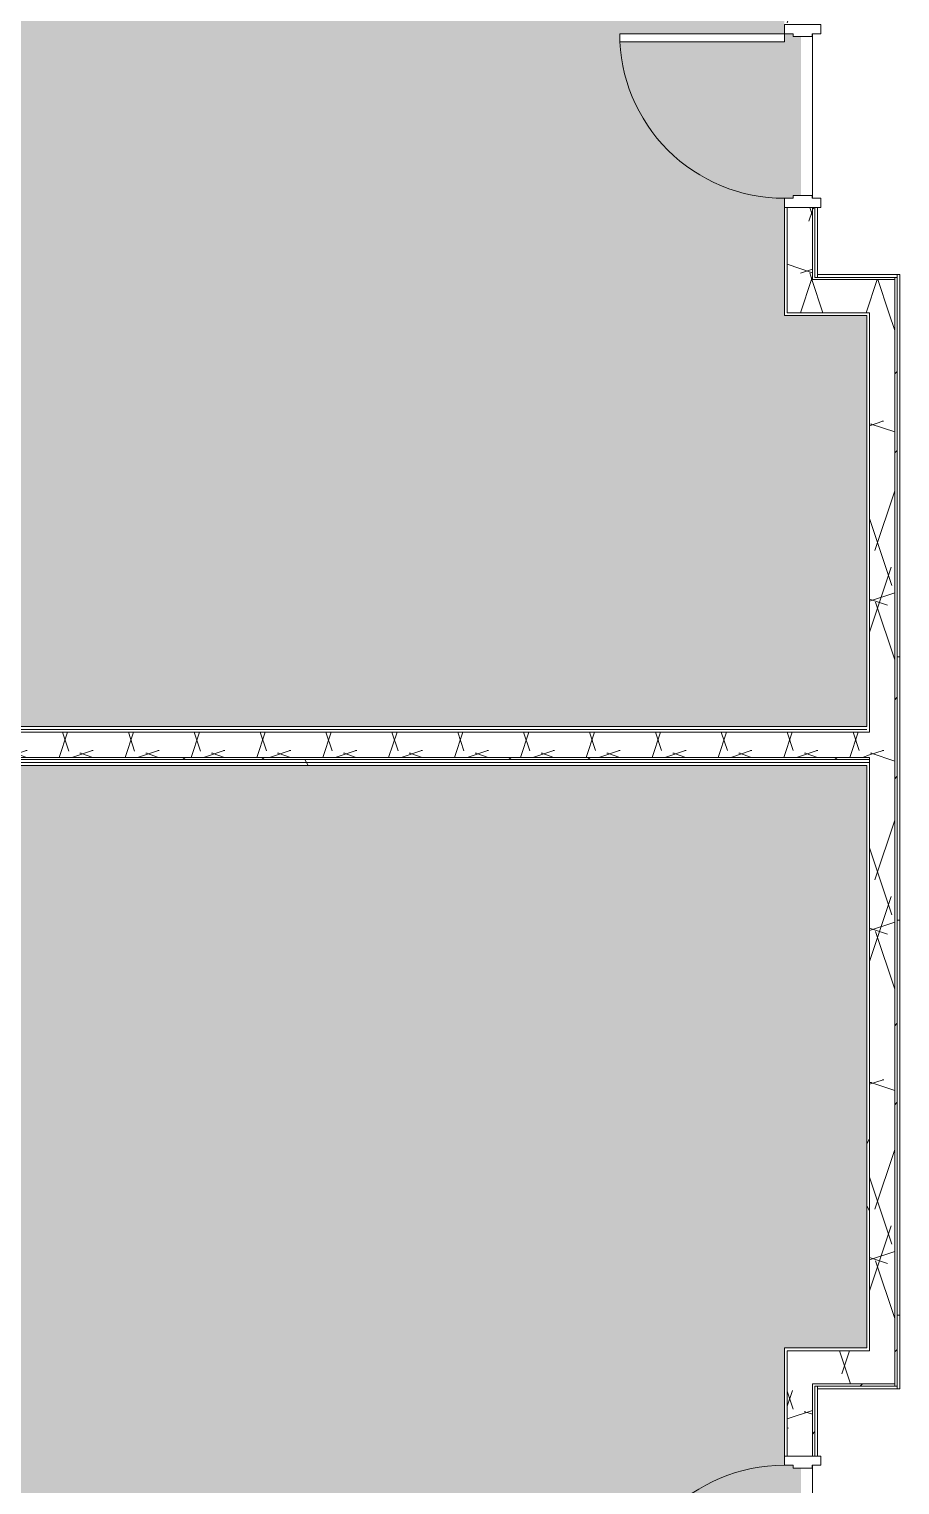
# Model space of a CAD drawing. Header units: inches. Extents: x -1558 to 1975, y 9767 to 12269.
# Drawn here: x 215.2 to 405.5, y 10388.6 to 10706.9 of the extents above; entities that cross this region are included whole.
import ezdxf

# ---------------------------------------------------------------- set-up
doc = ezdxf.new("R2010")
doc.units = ezdxf.units.IN
doc.header["$MEASUREMENT"] = 0
for name, color, linetype, lineweight in [('0-1', 7, 'Continuous', 5), ('A-AREA-PATT-5', 153, 'Continuous', 9), ('A-AREA-PATT-6', 233, 'Continuous', 9), ('A-DOOR', 31, 'Continuous', 9), ('A-DOOR-FRAM', 31, 'Continuous', 9), ('A-FLOR-1', 7, 'Continuous', 9), ('A-WALL', 113, 'Continuous', 9), ('A-WALL-PATT-5', 111, 'Continuous', 9), ('I-WALL', 2, 'Continuous', 9)]:
    doc.layers.add(name, color=color, linetype=linetype, lineweight=lineweight)
pattern_1 = [(0, (3885.564, 0), (115.2, 28.8), [4.752, -81.648, 4.752, -81.648, -460.8]), (0, (3885.564, 0), (115.2, 28.8), [-172.8, 4.752, -168.048, 4.752, -81.648, -201.6]), (0, (3885.564, 0), (115.2, 28.8), [-432, 4.752, -52.848, 4.752, -139.248]), (120, (3928.764, 14.4), (-82.54153, 85.36613), [4.752, -81.648, 4.752, -81.648, -460.8]), (120, (3928.764, 14.4), (-82.54153, 85.36613), [-172.8, 4.752, -168.048, 4.752, -81.648, -201.6]), (120, (3928.764, 14.4), (-82.54153, 85.36613), [-432, 4.752, -52.848, 4.752, -139.248]), (240, (3943.164, 72), (-32.65847, -114.16613), [4.752, -81.648, 4.752, -81.648, -460.8]), (240, (3943.164, 72), (-32.65847, -114.16613), [-172.8, 4.752, -168.048, 4.752, -81.648, -201.6]), (240, (3943.164, 72), (-32.65847, -114.16613), [-432, 4.752, -52.848, 4.752, -139.248])]
pattern_2 = [(161.57, (3887.364, 1.8), (-14.4010124, -0.0012439), [0, -102.456, 11.376, 0]), (18.43, (3883.764, 1.8), (-14.4010124, 0.0012439), [0, -102.456, 11.376, 0]), (108.43, (3887.364, 1.8), (7.1973965, -36.003153), [34.146, -79.686]), (71.57, (3883.764, 1.8), (7.1973965, 36.003153), [34.146, -79.686])]
pattern_3 = [(45, (3885.564, 0), (-35.63818, 35.63818), []), (45, (3885.564, 54), (-35.63818, 35.63818), [])]

# ---------------------------------------------------------------- blocks, each defined once
blk = doc.blocks.new('CTR - 1st Phase - Shell_rvt-1-KEY PLAN - 2ND FLOOR')
at = {"layer": 'A-FLOR-1'}
for p, q in [((-3499.17, 10669.94), (-3499.17, 10705.94)), ((-3499.17, 10705.94), (-3499.17, 10669.94)), ((-3499.17, 10356.9), (-3499.17, 10392.9)), ((-3499.17, 10392.9), (-3499.17, 10356.9))]:
    blk.add_line(p, q, dxfattribs=at)
blk = doc.blocks.new('HOLLOW METAL - UNIT DOOR-2191978-KEY PLAN - 2ND FLOOR')
at = {"layer": 'A-DOOR'}
for p, q in [((18, 39.875), (16.25, 39.875)), ((16.25, 39.875), (16.25, 3.875)), ((18, 3.875), (18, 39.875)), ((16.25, 3.875), (18, 3.875))]:
    blk.add_line(p, q, dxfattribs=at)
blk.add_arc((18, 3.875), 36, 90, 180, dxfattribs=at)
at = {"layer": 'A-DOOR-FRAM'}
for p, q in [((-18, 3.875), (-20, 3.875)), ((-20, 3.875), (-20, -4.125)), ((-18, 1.9375), (-18, 3.875)), ((18, 3.875), (18, 1.9375)), ((20, 3.875), (18, 3.875)), ((20, -4.125), (20, 3.875)), ((-17.375, 1.9375), (-18, 1.9375)), ((-17.375, -2.1875), (-17.375, 1.9375)), ((18, 1.9375), (17.375, 1.9375)), ((17.375, 1.9375), (17.375, -2.1875)), ((-18, -4.125), (-18, -2.1875)), ((-18, -2.1875), (-17.375, -2.1875)), ((17.375, -2.1875), (18, -2.1875)), ((18, -2.1875), (18, -4.125)), ((-20, -4.125), (-18, -4.125)), ((18, -4.125), (20, -4.125))]:
    blk.add_line(p, q, dxfattribs=at)
blk = doc.blocks.new('HOLLOW METAL - UNIT DOOR-2191977-KEY PLAN - 2ND FLOOR')
at = {"layer": 'A-DOOR'}
for p, q in [((16.25, -3.875), (18, -3.875)), ((16.25, -39.875), (16.25, -3.875)), ((18, -3.875), (18, -39.875)), ((18, -39.875), (16.25, -39.875))]:
    blk.add_line(p, q, dxfattribs=at)
blk.add_arc((18, -3.875), 36, 180, 270, dxfattribs=at)
at = {"layer": 'A-DOOR-FRAM'}
for p, q in [((-20, 4.125), (-18, 4.125)), ((-20, -3.875), (-20, 4.125)), ((-18, 4.125), (-18, 2.1875)), ((18, 4.125), (20, 4.125)), ((18, 2.1875), (18, 4.125)), ((20, 4.125), (20, -3.875)), ((-18, 2.1875), (-17.375, 2.1875)), ((-17.375, 2.1875), (-17.375, -1.9375)), ((17.375, 2.1875), (18, 2.1875)), ((17.375, -1.9375), (17.375, 2.1875)), ((-18, -1.9375), (-18, -3.875)), ((-17.375, -1.9375), (-18, -1.9375)), ((18, -1.9375), (17.375, -1.9375)), ((18, -3.875), (18, -1.9375)), ((-18, -3.875), (-20, -3.875)), ((20, -3.875), (18, -3.875))]:
    blk.add_line(p, q, dxfattribs=at)

msp = doc.modelspace()

# ---------------------------------------------------------------- hatches: boundary and pattern name
at = {"layer": 'A-AREA-PATT-5'}
h = msp.add_hatch(color=256, dxfattribs=at)
h.paths.add_polyline_path([(393.66, 10554.44), (398.27, 10554.44), (398.27, 10644.28), (380.27, 10644.28), (380.27, 10669.94), (382.2, 10669.94), (382.2, 10670.56), (383.89, 10670.56), (383.89, 10705.31), (382.2, 10705.31), (382.2, 10705.94), (380.27, 10705.94), (380.27, 10717.06), (398.27, 10717.06), (398.27, 10833.75), (33.72, 10833.75), (33.72, 10740.13), (56.03, 10740.13), (56.03, 10712.25), (33.72, 10712.25), (33.72, 10554.44), (388.2, 10554.44)], flags=0)
h.paths.add_polyline_path([(380.27, 10704.19), (344.27, 10704.19), (344.27, 10705.94), (380.27, 10705.94), (380.27, 10704.86)], flags=0)
at = {"layer": 'A-AREA-PATT-6'}
h = msp.add_hatch(color=256, dxfattribs=at)
h.paths.add_polyline_path([(380.27, 10356.9), (344.27, 10356.9), (344.27, 10358.65), (380.27, 10358.65), (380.27, 10357.53)], flags=0)
h.paths.add_polyline_path([(33.72, 10353.03), (380.27, 10353.03), (380.27, 10356.9), (382.2, 10356.9), (382.2, 10357.53), (383.89, 10357.53), (383.89, 10392.28), (382.2, 10392.28), (382.2, 10392.9), (380.27, 10392.9), (380.27, 10418.56), (398.27, 10418.56), (398.27, 10545.94), (33.72, 10545.94), (33.72, 10388.59), (56.03, 10388.59), (56.03, 10360.71), (33.72, 10360.71)], flags=0)
at = {"layer": 'A-WALL-PATT-5'}
h = msp.add_hatch(dxfattribs=at)
h.set_pattern_fill('FP_5', color=256, style=0, pattern_type=2)
h.set_pattern_definition(pattern_2)
h.paths.add_polyline_path([(380.94, 10652.15), (386.39, 10652.15), (386.33, 10667.94), (380.89, 10667.94), (380.89, 10652.15)], flags=0)
h.paths.add_polyline_path([(380.89, 10707.94), (386.39, 10707.94), (386.39, 10710.94), (380.89, 10710.94), (380.89, 10709.81)], flags=0)
h = msp.add_hatch(dxfattribs=at)
h.set_pattern_fill('FP_23', color=256, style=0, pattern_type=2)
h.set_pattern_definition(pattern_3)
h.paths.add_polyline_path([(386.39, 10652.65), (386.89, 10652.81), (386.89, 10667.94), (386.39, 10667.94), (386.39, 10653.28)], flags=0)
h.paths.add_polyline_path([(386.39, 10707.94), (386.89, 10707.94), (386.89, 10710.44), (386.39, 10710.44), (386.39, 10709.81)], flags=0)
h = msp.add_hatch(dxfattribs=at)
h.set_pattern_fill('FP_5', color=256, style=0, pattern_type=2)
h.set_pattern_definition(pattern_2)
h.paths.add_polyline_path([(398.89, 10644.9), (404.39, 10644.9), (404.39, 10652.15), (380.89, 10652.15), (380.89, 10644.9), (387.46, 10644.9)], flags=0)
h = msp.add_hatch(dxfattribs=at)
h.set_pattern_fill('FP_23', color=256, style=0, pattern_type=2)
h.set_pattern_definition(pattern_3)
h.paths.add_polyline_path([(404.59, 10410.19), (404.89, 10410.29), (404.86, 10652.65), (404.39, 10652.65), (404.39, 10410.19)], flags=0)
h = msp.add_hatch(dxfattribs=at)
h.set_pattern_fill('FP_1', color=256, style=0, pattern_type=2)
h.set_pattern_definition(pattern_1)
h.paths.add_polyline_path([(405.52, 10409.56), (405.52, 10653.28), (404.89, 10653.28), (404.89, 10409.56)], flags=0)
h = msp.add_hatch(dxfattribs=at)
h.set_pattern_fill('FP_1', color=256, style=0, pattern_type=2)
h.set_pattern_definition(pattern_1)
h.paths.add_polyline_path([(398.89, 10418.56), (398.85, 10546.56), (398.27, 10546.56), (398.27, 10418.56)], flags=0)
h.paths.add_polyline_path([(398.89, 10553.19), (398.89, 10644.28), (398.27, 10644.28), (398.27, 10553.19)], flags=0)
h = msp.add_hatch(dxfattribs=at)
h.set_pattern_fill('FP_5', color=256, style=0, pattern_type=2)
h.set_pattern_definition(pattern_2)
h.paths.add_polyline_path([(398.89, 10417.94), (404.39, 10417.94), (404.39, 10644.9), (398.89, 10644.9), (398.89, 10417.94)], flags=0)
h = msp.add_hatch(dxfattribs=at)
h.set_pattern_fill('FP_1', color=256, style=0, pattern_type=2)
h.set_pattern_definition(pattern_1)
h.paths.add_polyline_path([(83.5, 10553.81), (398.27, 10553.81), (398.27, 10554.44), (33.09, 10554.44), (33.09, 10553.81), (33.72, 10553.81)], flags=0)
h = msp.add_hatch(dxfattribs=at)
h.set_pattern_fill('FP_1', color=256, style=0, pattern_type=2)
h.set_pattern_definition(pattern_1)
h.paths.add_polyline_path([(353.69, 10553.19), (398.27, 10553.19), (398.27, 10553.81), (33.09, 10553.81), (33.09, 10553.19), (307.09, 10553.19)], flags=0)
h = msp.add_hatch(dxfattribs=at)
h.set_pattern_fill('FP_5', color=256, style=0, pattern_type=2)
h.set_pattern_definition(pattern_2)
h.paths.add_polyline_path([(398.89, 10547.69), (398.89, 10553.19), (33.09, 10553.19), (33.09, 10547.69), (398.56, 10547.69)], flags=0)
h = msp.add_hatch(dxfattribs=at)
h.set_pattern_fill('FP_23', color=256, style=0, pattern_type=2)
h.set_pattern_definition(pattern_3)
h.paths.add_polyline_path([(398.89, 10547.19), (398.89, 10547.69), (33.09, 10547.69), (33.09, 10547.19), (398.86, 10547.19)], flags=0)
h = msp.add_hatch(dxfattribs=at)
h.set_pattern_fill('FP_1', color=256, style=0, pattern_type=2)
h.set_pattern_definition(pattern_1)
h.paths.add_polyline_path([(398.89, 10546.56), (398.89, 10547.19), (33.09, 10547.19), (33.09, 10546.56), (398.85, 10546.56)], flags=0)
h = msp.add_hatch(dxfattribs=at)
h.set_pattern_fill('FP_1', color=256, style=0, pattern_type=2)
h.set_pattern_definition(pattern_1)
h.paths.add_polyline_path([(353.69, 10545.94), (398.27, 10545.94), (398.27, 10546.56), (33.09, 10546.56), (33.09, 10545.94), (301.28, 10545.94)], flags=0)
h = msp.add_hatch(dxfattribs=at)
h.set_pattern_fill('FP_5', color=256, style=0, pattern_type=2)
h.set_pattern_definition(pattern_2)
h.paths.add_polyline_path([(404.39, 10410.69), (404.39, 10417.94), (380.89, 10417.94), (380.89, 10410.69), (404.36, 10410.69)], flags=0)
h = msp.add_hatch(dxfattribs=at)
h.set_pattern_fill('FP_5', color=256, style=0, pattern_type=2)
h.set_pattern_definition(pattern_2)
h.paths.add_polyline_path([(386.39, 10351.34), (386.39, 10354.9), (380.89, 10354.9), (380.89, 10351.34), (383.89, 10351.34)], flags=0)
h.paths.add_polyline_path([(386.33, 10394.9), (386.39, 10394.9), (386.39, 10410.69), (380.89, 10410.69), (380.89, 10394.9), (382.2, 10394.9)], flags=0)
h = msp.add_hatch(dxfattribs=at)
h.set_pattern_fill('FP_23', color=256, style=0, pattern_type=2)
h.set_pattern_definition(pattern_3)
h.paths.add_polyline_path([(386.86, 10410.19), (404.39, 10410.29), (404.36, 10410.69), (386.39, 10410.69), (386.39, 10410.19)], flags=0)
h = msp.add_hatch(dxfattribs=at)
h.set_pattern_fill('FP_23', color=256, style=0, pattern_type=2)
h.set_pattern_definition(pattern_3)
h.paths.add_polyline_path([(386.64, 10351.84), (386.89, 10351.94), (386.89, 10354.9), (386.39, 10354.9), (386.54, 10351.84)], flags=0)
h.paths.add_polyline_path([(386.39, 10394.9), (386.89, 10394.9), (386.86, 10410.19), (386.39, 10410.19), (386.39, 10409.56)], flags=0)

# ---------------------------------------------------------------- linework, layer by layer
at = {"layer": 'A-WALL'}
for p, q in [((380.89, 10667.94), (380.89, 10644.9)), ((386.39, 10667.94), (386.39, 10652.15)), ((386.89, 10667.94), (386.89, 10652.65)), ((404.39, 10652.15), (386.39, 10652.15)), ((404.89, 10652.65), (386.89, 10652.65)), ((387.52, 10652.65), (387.52, 10653.28)), ((404.39, 10410.19), (404.39, 10652.65)), ((404.89, 10409.56), (404.89, 10653.28)), ((398.89, 10644.9), (380.89, 10644.9)), ((398.89, 10553.19), (398.89, 10644.9)), ((398.27, 10553.81), (33.09, 10553.81)), ((398.89, 10553.19), (33.09, 10553.19)), ((398.89, 10547.69), (33.09, 10547.69)), ((398.89, 10547.19), (33.09, 10547.19)), ((398.89, 10417.94), (398.89, 10547.69)), ((398.89, 10546.56), (33.09, 10546.56)), ((380.89, 10394.9), (380.89, 10417.94)), ((398.89, 10417.94), (380.89, 10417.94)), ((386.39, 10394.9), (386.39, 10410.69)), ((404.39, 10410.69), (386.39, 10410.69)), ((386.89, 10394.9), (386.89, 10410.19)), ((404.89, 10410.19), (386.89, 10410.19)), ((387.52, 10409.56), (387.52, 10410.19))]:
    msp.add_line(p, q, dxfattribs=at)
at = {"layer": 'I-WALL'}
for p, q in [((380.27, 10667.94), (380.27, 10644.28)), ((387.52, 10653.28), (387.52, 10667.94)), ((405.52, 10653.28), (387.52, 10653.28)), ((405.52, 10409.56), (405.52, 10653.28)), ((380.27, 10644.28), (398.27, 10644.28)), ((398.27, 10644.28), (398.27, 10554.44)), ((398.27, 10554.44), (33.09, 10554.44)), ((33.09, 10545.94), (398.27, 10545.94)), ((398.27, 10545.94), (398.27, 10418.56)), ((380.27, 10418.56), (380.27, 10394.9)), ((398.27, 10418.56), (380.27, 10418.56)), ((387.52, 10394.9), (387.52, 10409.56)), ((387.52, 10409.56), (405.52, 10409.56))]:
    msp.add_line(p, q, dxfattribs=at)

# ---------------------------------------------------------------- block references
at = {"layer": '0-1'}
msp.add_blockref('CTR - 1st Phase - Shell_rvt-1-KEY PLAN - 2ND FLOOR', (3885.56, 0), dxfattribs=at)
at = {"layer": 'A-DOOR'}
for name, p, rotation in [('HOLLOW METAL - UNIT DOOR-2191978-KEY PLAN - 2ND FLOOR', (384.14, 10687.94), 89.99999999998808), ('HOLLOW METAL - UNIT DOOR-2191977-KEY PLAN - 2ND FLOOR', (384.14, 10374.9), 270.0000000000132)]:
    msp.add_blockref(name, p, dxfattribs=dict(at, rotation=rotation))

doc.saveas('drawing.dxf')
